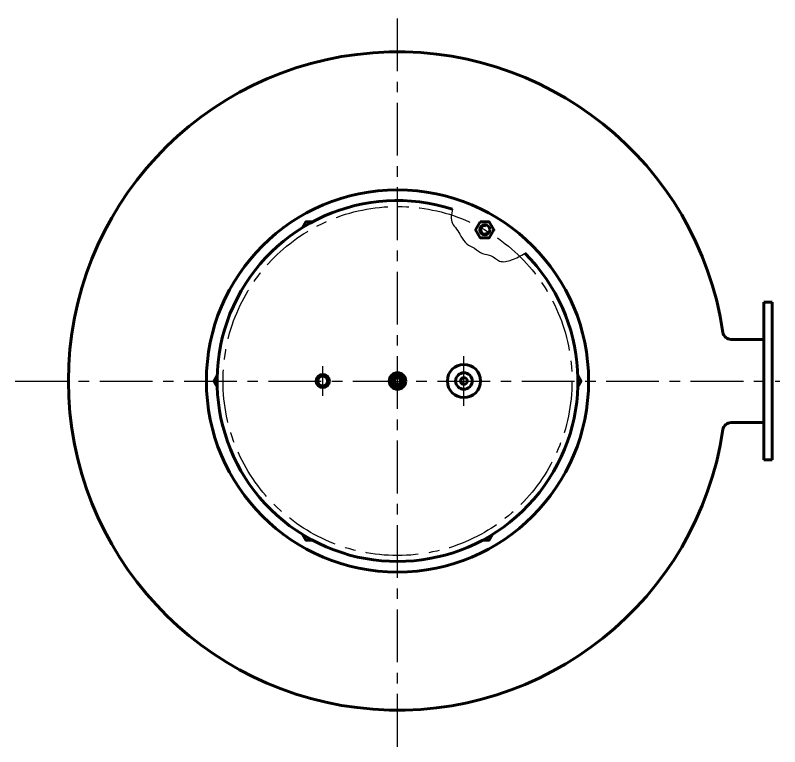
# Model space of a CAD drawing. Header units: millimetres. Extents: x 10739 to 32134, y 609 to 16625.
# Drawn here: x 25685.1 to 26145.1, y 3772.6 to 4212.6 of the extents above; entities that cross this region are included whole.
import ezdxf

# ---------------------------------------------------------------- set-up
doc = ezdxf.new("R2010")
doc.units = ezdxf.units.MM
doc.linetypes.add('CENTER', pattern=[50.8, 31.75, -6.35, 6.35, -6.35])
doc.layers.add('1', color=2, linetype='Continuous')
doc.layers.add('2', color=1, linetype='Continuous', lineweight=60)

msp = doc.modelspace()

# ---------------------------------------------------------------- linework, layer by layer
at = {"linetype": 'CENTER', "lineweight": 25}
for p, q in [((25915.11819, 3772.6464), (25915.11819, 4212.6464)), ((25955.11819, 3977.6464), (25955.11819, 4007.6464)), ((25870.11819, 3983.6464), (25870.11819, 4001.6464)), ((25685.11819, 3992.6464), (26145.11819, 3992.6464))]:
    msp.add_line(p, q, dxfattribs=at)
at = {"lineweight": 60}
for p, q in [((26135.61819, 3992.6464), (26135.61819, 4040.1464)), ((26135.61819, 4040.1464), (26140.61819, 4040.1464)), ((26140.61819, 4040.1464), (26140.61819, 3945.1464)), ((26115.88921, 4017.6464), (26135.61819, 4017.6464)), ((26135.61819, 4017.6464), (26135.61819, 3967.6464)), ((26135.61819, 3967.6464), (26115.88921, 3967.6464)), ((26135.61819, 3945.1464), (26135.61819, 3967.6464)), ((26140.61819, 3945.1464), (26135.61819, 3945.1464))]:
    msp.add_line(p, q, dxfattribs=at)
for centre, radius in [((25915.11819, 3992.6464), 115), ((25955.11819, 3992.6464), 10), ((25915.11819, 3992.6464), 5), ((25955.11819, 3992.6464), 5), ((25870.11819, 3992.6464), 4), ((25870.11819, 3992.6464), 3), ((25915.11819, 3992.6464), 4), ((25915.11819, 3992.6464), 3), ((25915.11819, 3992.6464), 2), ((25955.11819, 3992.6464), 2)]:
    msp.add_circle(centre, radius, dxfattribs=at)
at = {"linetype": 'CENTER', "lineweight": 25}
msp.add_circle((25915.11819, 3992.6464), 105, dxfattribs=at)
at = {"lineweight": 60}
for centre, radius, start, end in [((25915.11819, 3992.6464), 198, 8.4984845, 351.5015155), ((25915.11819, 3992.6464), 108.57412, 72.2782856, 45.0574775), ((26115.88921, 4022.6464), 5, 188.4984845, 270), ((26115.88921, 3962.6464), 5, 90, 171.5015155)]:
    msp.add_arc(centre, radius, start, end, dxfattribs=at)
at = {"lineweight": 25}
msp.add_spline([(25948.16751, 4096.06827), (25948.16751, 4087.44717), (25950.61014, 4084.07545), (25953.30281, 4079.8296), (25956.86168, 4075.11135), (25961.48787, 4072.46176), (25966.36414, 4069.3398), (25971.4904, 4067.97147), (25976.49162, 4064.83486), (25983.74351, 4065.46857), (25991.81463, 4069.49688)], degree=3, dxfattribs=at)
at = {"layer": '1', "color": 7}
msp.add_arc((25967.61819, 4083.57907), 2, 68.6216857, 341.832185, dxfattribs=at)
at = {"layer": '2', "color": 7}
for points in [[(25863.82831, 4088.34221), (25859.86819, 4088.34221), (25857.88813, 4084.91265)], [(25806.59825, 3996.07596), (25804.61819, 3992.6464), (25806.59825, 3989.21684)], [(26023.63813, 3989.21684), (26025.61819, 3992.6464), (26023.63813, 3996.07596)], [(25857.88813, 3900.38016), (25859.86819, 3896.95059), (25863.82831, 3896.95059)], [(25966.40807, 3896.95059), (25970.36819, 3896.95059), (25972.34825, 3900.38016)]]:
    msp.add_lwpolyline(points, dxfattribs=at)
msp.add_lwpolyline([(25964.86819, 4088.34221), (25962.11819, 4083.57907), (25964.86819, 4078.81593), (25970.36819, 4078.81593), (25973.11819, 4083.57907), (25970.36819, 4088.34221)], close=True, dxfattribs=at)
msp.add_circle((25967.61819, 4083.57907), 3, dxfattribs=at)

doc.saveas('drawing.dxf')
